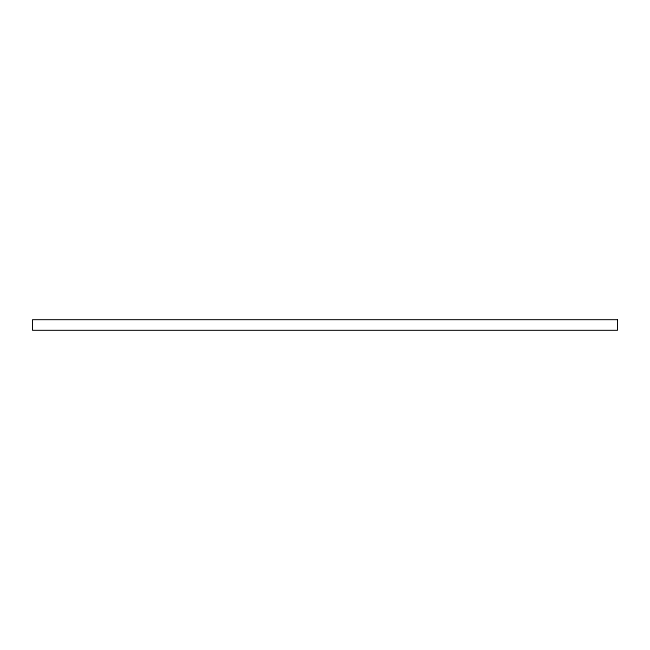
<?xml version="1.0" encoding="UTF-8"?>
<svg xmlns="http://www.w3.org/2000/svg" width="650" height="650" viewBox="0 0 650 650"><rect width="100%" height="100%" fill="white"/><g stroke="black" fill="none" stroke-linecap="round" stroke-linejoin="round"><path stroke-width="0.97" d="M617.5 319.654L32.5 319.654L32.5 330.346L617.5 330.346L617.5 319.654"/></g></svg>
